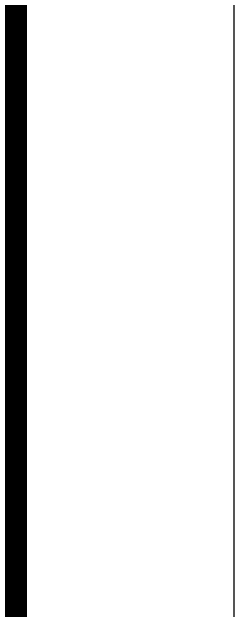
# Model space of a CAD drawing. Extents: x -138012 to 2129925, y -311560 to 0.
# Drawn here: x 1934912 to 1935909, y -145244 to -142561 of the extents above; entities that cross this region are included whole.
import ezdxf

# ---------------------------------------------------------------- set-up
doc = ezdxf.new("R2010")
doc.units = 0
doc.header["$LTSCALE"] = 1000
doc.header["$MEASUREMENT"] = 0
doc.layers.add('TEXT', color=7, linetype='CONTINUOUS')
doc.layers.add('图框', color=4, linetype='CONTINUOUS')

# ---------------------------------------------------------------- blocks, each defined once
blk = doc.blocks.new('564563')
at = {"layer": '图框', "const_width": 140}
blk.add_lwpolyline([(196066.7836258814, -136041.4486648225), (189566.7836258814, -136041.4486648225), (189566.7836258813, -193441.4486648225), (196066.7836258813, -193441.4486648225)], close=True, dxfattribs=at)

msp = doc.modelspace()

# ---------------------------------------------------------------- linework, layer by layer
at = {"layer": '图框'}
for points in [[(1851808.841534904, -195988.7212095631), (1935908.841534904, -195988.7212095631), (1935908.841534904, -136588.7212095629), (1851808.841534904, -136588.7212095629)], [(1851808.842773769, -195988.7209197478), (1935908.842773769, -195988.7209197478), (1935908.842773769, -136588.7209197478), (1851808.842773769, -136588.7209197478)]]:
    msp.add_lwpolyline(points, close=True, dxfattribs=at)
for points, const_width in [([(1854308.842773769, -137588.7209197478), (1934908.842773769, -137588.7209197478), (1934908.842773769, -194988.7209197478), (1854308.842773769, -194988.7209197478)], 140), ([(1934908.841534904, -194988.7212095631), (1934908.841534904, -137588.7212095629), (1854308.841534904, -137588.7212095629), (1854308.841534904, -194988.7212095631)], 100)]:
    msp.add_lwpolyline(points, close=True, dxfattribs=dict(at, const_width=const_width))

# ---------------------------------------------------------------- block references
at = {"layer": 'TEXT'}
msp.add_blockref('564563', (1738842.057909023, -1547.272254925221), dxfattribs=at)

doc.saveas('drawing.dxf')
